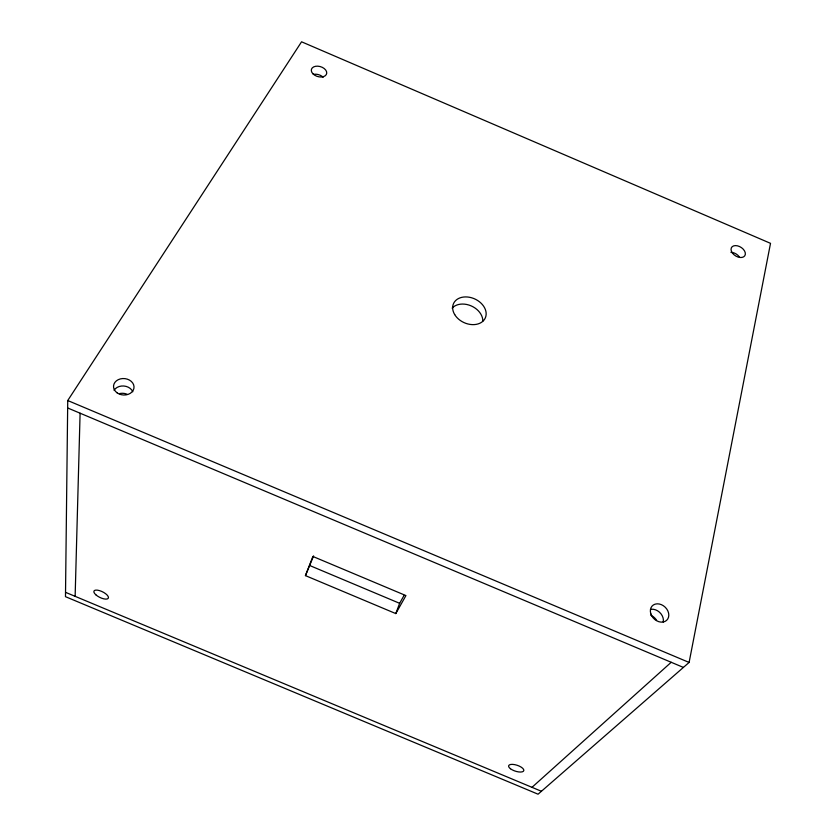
<?xml version="1.0" encoding="UTF-8"?>
<svg xmlns="http://www.w3.org/2000/svg" width="836" height="836" viewBox="0 0 836 836"><rect width="100%" height="100%" fill="white"/><g stroke="black" fill="none" stroke-linecap="round" stroke-linejoin="round"><path stroke-width="1.25" d="M67.737 400.528L65.48 596.674L538.07 794.2L689.104 662.446L770.52 243.339L301.566 41.8L67.737 400.528L689.104 662.446M75.136 596.34L80.099 413.203M395.794 613.582L405.93 595.587L312.883 556.462L305.443 575.617L395.794 613.582L399.639 603.32L404.091 595.368M305.443 575.617L313.605 555.898M531.989 787.334L671.214 662.29M65.532 592.327L541.425 791.274M67.653 407.958L683.399 667.421M309.842 565.575L399.639 603.32M314.106 74.279A7.848 5.141 16.7 0 1 323.145 77.267M114.072 390.276A10.189 8.193 4.6 0 1 123.822 386.002A10.189 8.193 4.6 0 1 132.799 391.75M119.37 393.631A10.095 8.151 4.3 0 1 127.041 394.226M651.369 609.245A10.105 8.026 44.3 0 1 663.23 622.047M730.925 252.326A7.775 5.068 31.7 0 1 739.223 256.767M452.14 308.118A17.295 12.958 24.5 0 1 471.034 305.83A17.295 12.958 24.5 0 1 482.811 321.181M650.836 615.306A10.011 7.984 44.5 0 1 656.573 620.343M313.051 73.923A7.9 5.141 16.7 0 0 326.239 74.655A7.9 5.141 16.7 0 0 317.795 66.169A7.9 5.141 16.7 0 0 313.051 73.923M732.42 253.057A7.827 5.079 31.7 0 0 744.771 255.806A7.827 5.079 31.7 0 0 737.415 245.815A7.827 5.079 31.7 0 0 732.42 253.057M117.071 392.815A10.272 8.235 4.8 0 0 133.854 388.615A10.272 8.235 4.8 0 0 120.394 378.896A10.272 8.235 4.8 0 0 117.071 392.815M650.857 613.875A10.199 8.057 44.1 0 0 666.543 620.427A10.199 8.057 44.1 0 0 661.36 604.647A10.199 8.057 44.1 0 0 650.857 613.875M454.7 314.587A17.431 12.989 24.5 0 0 483.71 320.418A17.431 12.989 24.5 0 0 469.811 297.334A17.431 12.989 24.5 0 0 454.7 314.587M510.451 768.733A7.973 3.083 18.2 0 0 523.43 771.241A7.973 3.083 18.2 0 0 514.757 764.647A7.973 3.083 18.2 0 0 510.451 768.733M95.806 594.762A8.005 3.114 26.3 0 0 108.147 598.419A8.005 3.114 26.3 0 0 99.526 590.613A8.005 3.114 26.3 0 0 95.806 594.762"/></g></svg>
